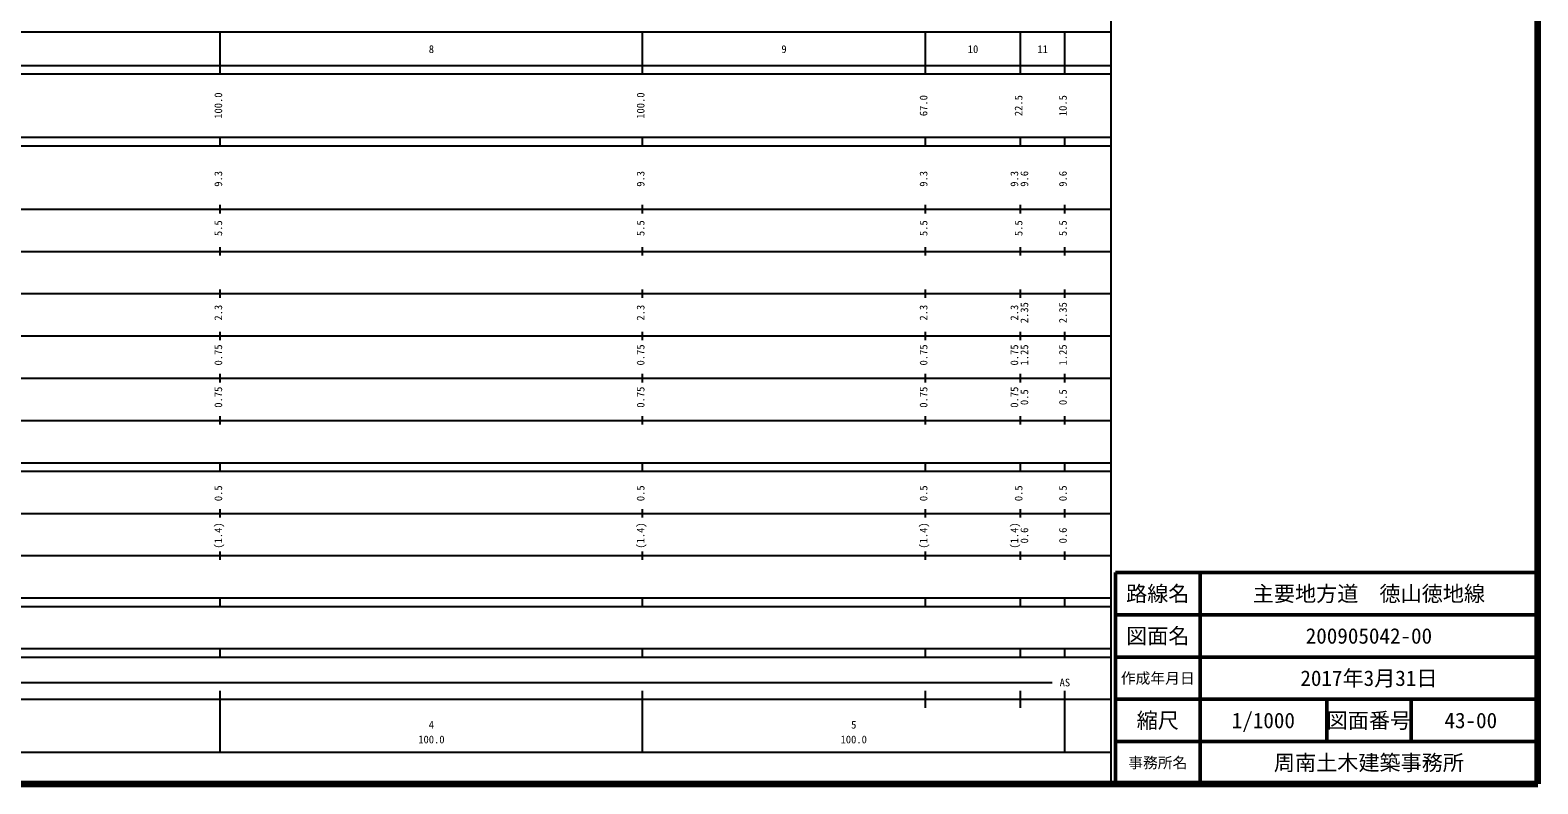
# Model space of a CAD drawing. Units: millimetres on the paper, enlarged 1000 times. Extents: x 40000 to 680000, y 20000 to 380000.
# Drawn here: x 322984 to 680000, y 20000 to 198357 of the extents above; entities that cross this region are included whole.
import ezdxf
from ezdxf.enums import TextEntityAlignment as Align

# ---------------------------------------------------------------- set-up
doc = ezdxf.new("R2010")
doc.units = ezdxf.units.MM
doc.header["$LTSCALE"] = 1000
for name, color, linetype, lineweight in [('M-TTL', 2, 'Continuous', 140), ('M-TTL-BAND', 7, 'Continuous', 25), ('M-TTL-FRAM', 2, 'Continuous', 50), ('M-TTL-LINE', 7, 'Continuous', 50)]:
    doc.layers.add(name, color=color, linetype=linetype, lineweight=lineweight)
doc.layers.add('M-TTL-TXT', color=7, linetype='Continuous')
doc.styles.add('ＭＳ ゴシック', font='')
doc.styles.get('ＭＳ ゴシック').set_extended_font_data('MS Gothic')

msp = doc.modelspace()

# ---------------------------------------------------------------- linework, layer by layer
at = {"layer": 'M-TTL'}
for p, q in [((680000, 20000), (680000, 380000)), ((40000, 20000), (680000, 20000))]:
    msp.add_line(p, q, dxfattribs=at)
at = {"layer": 'M-TTL-BAND'}
for p, q in [((579000, 20000), (579000, 370000)), ((68000, 198000), (579000, 198000)), ((368000, 188000), (368000, 198000)), ((468000, 188000), (468000, 198000)), ((535000, 188000), (535000, 198000)), ((557500, 188000), (557500, 198000)), ((568000, 188000), (568000, 198000)), ((40000, 190000), (579000, 190000)), ((40000, 188000), (579000, 188000)), ((40000, 173000), (579000, 173000)), ((368000, 171000), (368000, 173000)), ((468000, 171000), (468000, 173000)), ((535000, 171000), (535000, 173000)), ((557500, 171000), (557500, 173000)), ((568000, 171000), (568000, 173000)), ((40000, 171000), (579000, 171000)), ((40000, 156000), (579000, 156000)), ((368000, 155000), (368000, 157000)), ((468000, 155000), (468000, 157000)), ((535000, 155000), (535000, 157000)), ((557500, 155000), (557500, 157000)), ((568000, 155000), (568000, 157000)), ((368000, 145000), (368000, 147000)), ((468000, 145000), (468000, 147000)), ((535000, 145000), (535000, 147000)), ((557500, 145000), (557500, 147000)), ((568000, 145000), (568000, 147000)), ((46000, 146000), (579000, 146000)), ((52000, 136000), (579000, 136000)), ((368000, 135000), (368000, 137000)), ((468000, 135000), (468000, 137000)), ((535000, 135000), (535000, 137000)), ((557500, 135000), (557500, 137000)), ((568000, 135000), (568000, 137000)), ((46000, 126000), (579000, 126000)), ((368000, 125000), (368000, 127000)), ((468000, 125000), (468000, 127000)), ((535000, 125000), (535000, 127000)), ((557500, 125000), (557500, 127000)), ((568000, 125000), (568000, 127000)), ((52000, 116000), (579000, 116000)), ((368000, 115000), (368000, 117000)), ((468000, 115000), (468000, 117000)), ((535000, 115000), (535000, 117000)), ((557500, 115000), (557500, 117000)), ((568000, 115000), (568000, 117000)), ((46000, 106000), (579000, 106000)), ((368000, 105000), (368000, 107000)), ((468000, 105000), (468000, 107000)), ((535000, 105000), (535000, 107000)), ((557500, 105000), (557500, 107000)), ((568000, 105000), (568000, 107000)), ((40000, 96000), (579000, 96000)), ((40000, 94000), (579000, 94000)), ((368000, 94000), (368000, 96000)), ((468000, 94000), (468000, 96000)), ((535000, 94000), (535000, 96000)), ((557500, 94000), (557500, 96000)), ((568000, 94000), (568000, 96000)), ((49000, 84000), (579000, 84000)), ((368000, 83000), (368000, 85000)), ((468000, 83000), (468000, 85000)), ((535000, 83000), (535000, 85000)), ((557500, 83000), (557500, 85000)), ((568000, 83000), (568000, 85000)), ((368000, 73000), (368000, 75000)), ((468000, 73000), (468000, 75000)), ((535000, 73000), (535000, 75000)), ((557500, 73000), (557500, 75000)), ((568000, 73000), (568000, 75000)), ((40000, 74000), (579000, 74000)), ((40000, 64000), (579000, 64000)), ((40000, 62000), (579000, 62000)), ((368000, 62000), (368000, 64000)), ((468000, 62000), (468000, 64000)), ((535000, 62000), (535000, 64000)), ((557500, 62000), (557500, 64000)), ((568000, 62000), (568000, 64000)), ((40000, 52000), (579000, 52000)), ((40000, 50000), (579000, 50000)), ((368000, 50000), (368000, 52000)), ((468000, 50000), (468000, 52000)), ((535000, 50000), (535000, 52000)), ((557500, 50000), (557500, 52000)), ((568000, 50000), (568000, 52000)), ((71000, 44000), (565000, 44000)), ((40000, 40000), (579000, 40000)), ((368000, 27500), (368000, 42000)), ((468000, 27500), (468000, 42000)), ((535000, 38000), (535000, 42000)), ((557500, 38000), (557500, 42000)), ((568000, 27500), (568000, 42000)), ((68000, 27500), (579000, 27500))]:
    msp.add_line(p, q, dxfattribs=at)
at = {"layer": 'M-TTL-FRAM'}
for p, q in [((680000, 70000), (580000, 70000)), ((580000, 70000), (580000, 20000))]:
    msp.add_line(p, q, dxfattribs=at)
at = {"layer": 'M-TTL-LINE'}
for p, q in [((600000, 70000), (600000, 20000)), ((680000, 60000), (580000, 60000)), ((680000, 50000), (580000, 50000)), ((680000, 40000), (580000, 40000)), ((630000, 40000), (630000, 30000)), ((650000, 40000), (650000, 30000)), ((680000, 30000), (580000, 30000))]:
    msp.add_line(p, q, dxfattribs=at)

# ---------------------------------------------------------------- texts
at = {"layer": 'M-TTL-BAND', "style": 'ＭＳ ゴシック'}
for s, p in [('8', (418000, 192405)), ('9', (501500, 192405)), ('10', (546250, 192405)), ('11', (562750, 192405)), ('AS', (568000, 42500)), ('4', (418000, 32523)), ('5', (518000, 32523)), ('100.0', (418000, 29033)), ('100.0', (518000, 29033))]:
    msp.add_text(s, height=1833, dxfattribs=at).set_placement(p, align=Align.BOTTOM_CENTER)
for s, p in [('100.0', (369000, 180500)), ('100.0', (469000, 180500)), ('67.0', (536000, 180500)), ('22.5', (558500, 180500)), ('10.5', (569000, 180500)), ('9.3', (369000, 163174)), ('9.3', (469000, 163174)), ('9.3', (536000, 163174)), ('9.3', (557500, 163174)), ('9.6', (559870, 163174)), ('9.6', (569000, 163174)), ('5.5', (369000, 151500)), ('5.5', (469000, 151500)), ('5.5', (536000, 151500)), ('5.5', (558500, 151500)), ('5.5', (569000, 151500)), ('2.3', (369000, 131500)), ('2.3', (469000, 131500)), ('2.3', (536000, 131500)), ('2.3', (557500, 131500)), ('2.35', (559870, 131500)), ('2.35', (569000, 131500)), ('0.75', (369000, 121500)), ('0.75', (469000, 121500)), ('0.75', (536000, 121500)), ('0.75', (557500, 121500)), ('1.25', (559870, 121500)), ('1.25', (569000, 121500)), ('0.75', (369000, 111500)), ('0.75', (469000, 111500)), ('0.75', (536000, 111500)), ('0.75', (557500, 111500)), ('0.5', (559870, 111500)), ('0.5', (569000, 111500)), ('0.5', (369000, 88764)), ('0.5', (469000, 88764)), ('0.5', (536000, 88764)), ('0.5', (558500, 88764)), ('0.5', (569000, 88764)), ('(1.4)', (369000, 78764)), ('(1.4)', (469000, 78764)), ('(1.4)', (536000, 78764)), ('(1.4)', (557500, 78764)), ('0.6', (559870, 78764)), ('0.6', (569000, 78764))]:
    msp.add_text(s, height=1833, rotation=90, dxfattribs=at).set_placement(p, align=Align.BOTTOM_CENTER)
at = {"layer": 'M-TTL-TXT', "style": 'ＭＳ ゴシック'}
for s, height, p in [('路線名', 3666, (590000, 65000)), ('路線名', 3666, (590000, 65000)), ('主要地方道\u3000徳山徳地線', 3666, (640000, 65000)), ('図面名', 3666, (590000, 55000)), ('図面名', 3666, (590000, 55000)), ('200905042-00', 3666, (640000, 55000)), ('作成年月日', 2566, (590000, 45000)), ('作成年月日', 2566, (590000, 45000)), ('2017年3月31日', 3666, (640000, 45000)), ('縮尺', 3666, (590000, 35000)), ('縮尺', 3666, (590000, 35000)), ('1/1000', 3666, (615000, 35000)), ('図面番号', 3666, (640000, 35000)), ('図面番号', 3666, (640000, 35000)), ('43-00', 3666, (664125, 35000)), ('事務所名', 2566, (590000, 25000)), ('事務所名', 2566, (590000, 25000)), ('周南土木建築事務所', 3666, (640000, 25000))]:
    msp.add_text(s, height=height, dxfattribs=at).set_placement(p, align=Align.MIDDLE_CENTER)

doc.saveas('drawing.dxf')
